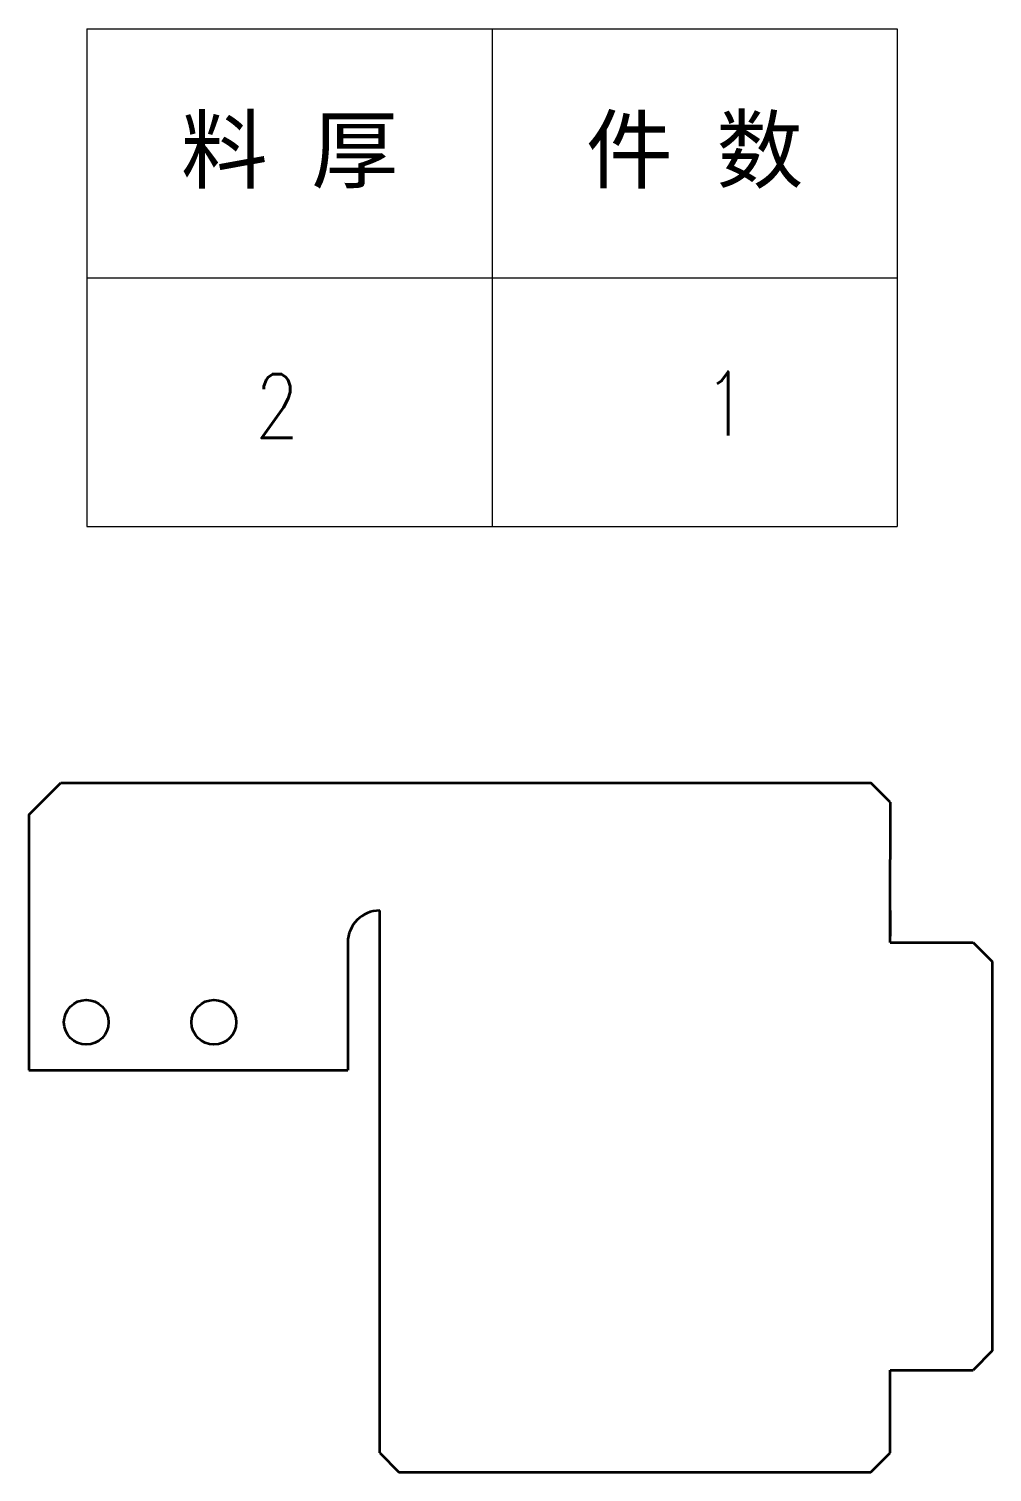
# Model space of a CAD drawing. Header units: millimetres. Extents: x 1333 to 359964, y -52803 to -5704.
# Drawn here: x 162285 to 162436, y -34201.1 to -33975 of the extents above; entities that cross this region are included whole.
import ezdxf
from ezdxf.enums import TextEntityAlignment as Align

# ---------------------------------------------------------------- set-up
doc = ezdxf.new("R2010")
doc.units = ezdxf.units.MM
doc.header["$LTSCALE"] = 0.5
doc.layers.add('标注线', color=3, linetype='Continuous', lineweight=18)
doc.layers.add('粗实线', color=7, linetype='Continuous', lineweight=35)
doc.styles.add('DIM', font='romans.shx', dxfattribs={"width": 0.8, "bigfont": 'bigfont.shx'})
doc.styles.get("Standard").update_dxf_attribs({"font": 'simplex.shx'})

# ---------------------------------------------------------------- blocks, each defined once
blk = doc.blocks.new('*T481')
at = {"color": 0, "linetype": 'ByBlock', "lineweight": -2, "transparency": 16777216}
for p, q in [((0, 0), (127, 0)), ((0, 0), (0, -78)), ((63.5, 0), (63.5, -78)), ((127, 0), (127, -78)), ((0, -39), (127, -39)), ((0, -78), (127, -78))]:
    blk.add_line(p, q, dxfattribs=at)
at = {"color": 0, "transparency": 16777216, "char_height": 10, "width": 60.5, "attachment_point": 5}
for s, insert in [('{\\fSimSun|b0|i0|c134|p2;料 厚}', (31.75, -19.5)), ('{\\fSimSun|b0|i0|c134|p2;件 数}', (95.25, -19.5))]:
    blk.add_mtext(s, dxfattribs=dict(at, insert=insert))
blk = doc.blocks.new('拆图参数')
blk.add_blockref('*T481', (-63.5, 78))
at = {"style": 'DIM', "width": 0.8}
blk.add_attdef('6', text='', height=10, dxfattribs=at).set_placement((-37.13, 18.91), align=Align.MIDDLE_LEFT)
blk.add_attdef('1', text='', height=10, dxfattribs=at).set_placement((36.65, 19.27), align=Align.MIDDLE_CENTER)

msp = doc.modelspace()

# ---------------------------------------------------------------- linework, layer by layer
at = {"layer": '粗实线', "lineweight": 35, "ltscale": 0.176777}
msp.add_line((162285.005, -34098.147), (162290.005, -34093.147), dxfattribs=at)
at = {"layer": '粗实线', "lineweight": 35}
for p, q in [((162290.005, -34093.147), (162417.005, -34093.147)), ((162285.005, -34098.147), (162285.005, -34138.147)), ((162420.005, -34118.147), (162433.005, -34118.147)), ((162433.005, -34118.147), (162436.005, -34121.147)), ((162436.005, -34121.147), (162436.005, -34182.147)), ((162285.005, -34138.147), (162335.005, -34138.147)), ((162436.005, -34182.147), (162433.005, -34185.147)), ((162420.005, -34185.147), (162433.005, -34185.147)), ((162340.005, -34198.147), (162343.005, -34201.147)), ((162343.005, -34201.147), (162417.005, -34201.147))]:
    msp.add_line(p, q, dxfattribs=at)
at = {"layer": '粗实线', "lineweight": 35, "ltscale": 0.106066}
msp.add_line((162420.005, -34096.147), (162417.005, -34093.147), dxfattribs=at)
at = {"layer": '粗实线', "lineweight": 35, "ltscale": 0.225001}
msp.add_line((162420.005, -34096.147), (162420.005, -34105.147), dxfattribs=at)
at = {"layer": '粗实线', "lineweight": 35, "ltscale": 0.2}
for p, q in [((162420.005, -34118.147), (162420.005, -34105.147)), ((162340.005, -34198.147), (162340.005, -34113.147)), ((162420.005, -34198.147), (162420.005, -34185.147)), ((162417.005, -34201.147), (162420.005, -34198.147))]:
    msp.add_line(p, q, dxfattribs=at)
at = {"layer": '粗实线', "lineweight": 35, "ltscale": 0.1}
for p, q in [((162340.005, -34117.147), (162340.005, -34113.147)), ((162420.005, -34113.147), (162420.005, -34117.147))]:
    msp.add_line(p, q, dxfattribs=at)
at = {"layer": '粗实线', "lineweight": 35, "ltscale": 0.5}
msp.add_line((162335.005, -34118.147), (162335.005, -34138.147), dxfattribs=at)
at = {"layer": '粗实线', "lineweight": 35}
for centre in [(162294.005, -34130.647), (162314.005, -34130.647)]:
    msp.add_circle(centre, 3.5, dxfattribs=at)
msp.add_arc((162340.005, -34118.147), 5, 90, 180, dxfattribs=at)

# ---------------------------------------------------------------- block references
at = {"layer": '标注线'}
msp.add_blockref('拆图参数', (162357.616, -34052.983), dxfattribs=at).add_auto_attribs({'1': '1', '6': '2'})

doc.saveas('drawing.dxf')
